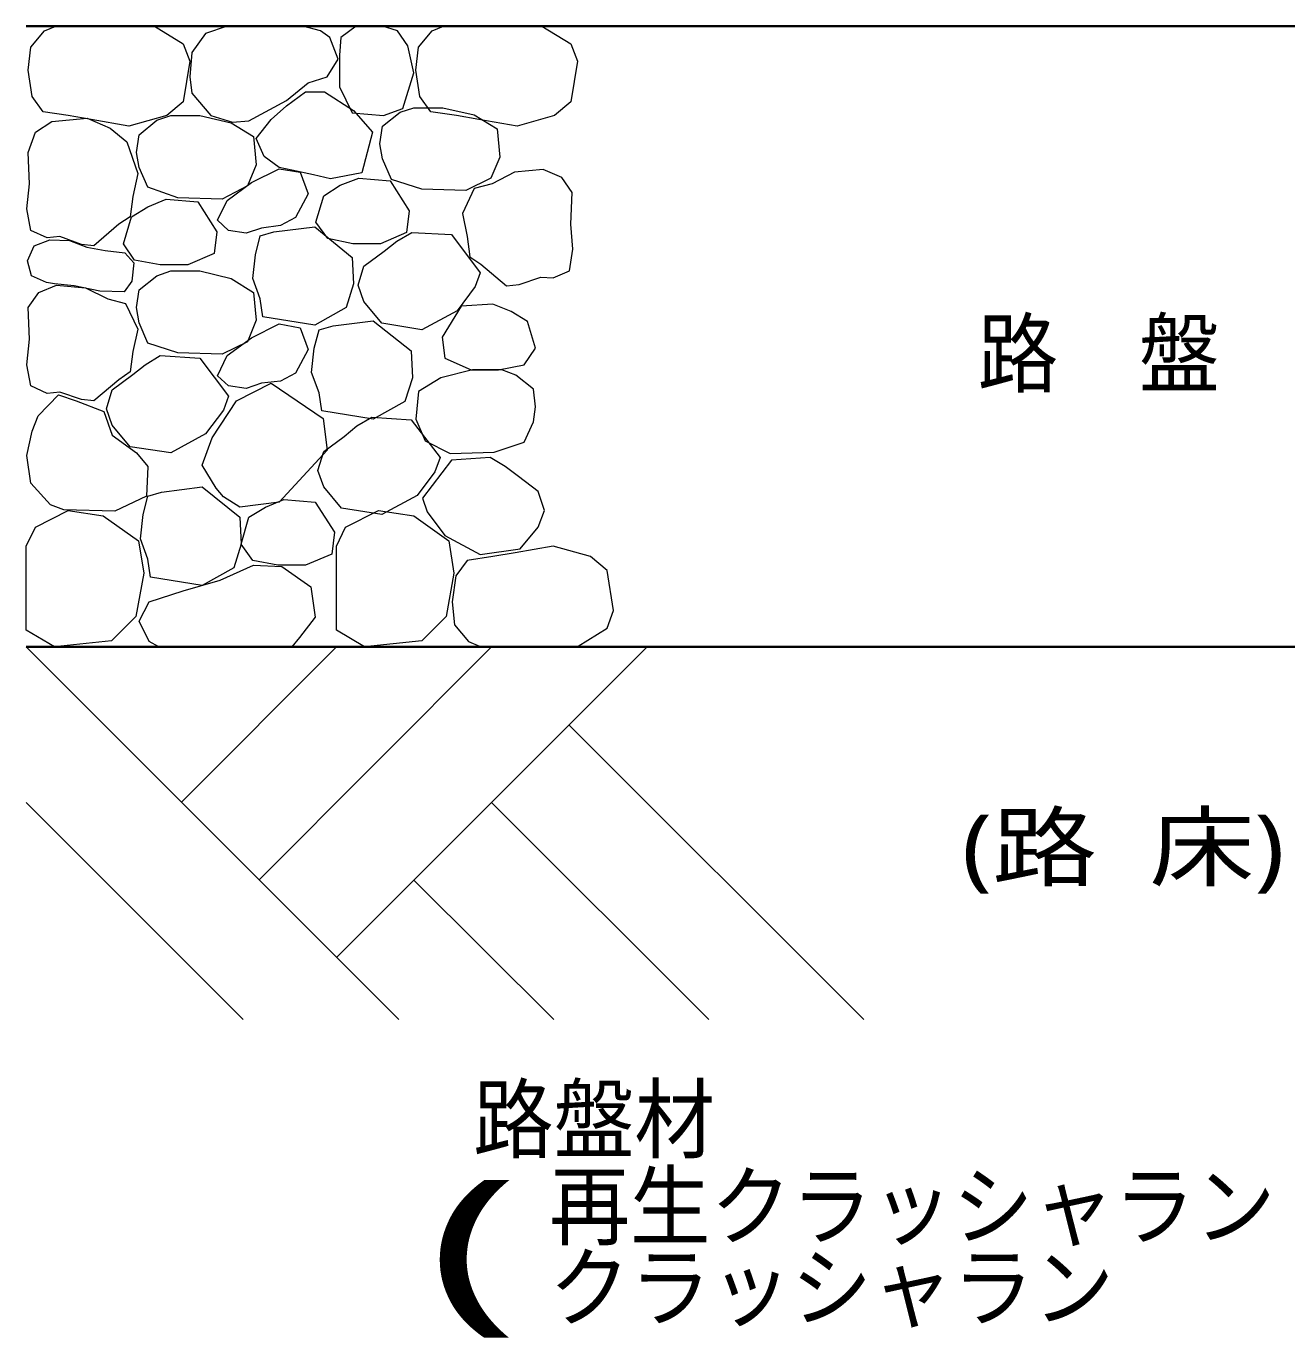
# Model space of a CAD drawing. Header units: millimetres. Extents: x 0 to 420, y 0 to 297.
# Drawn here: x 133.69 to 174.3, y 83.45 to 125.69 of the extents above; entities that cross this region are included whole.
import ezdxf
from ezdxf.enums import TextEntityAlignment as Align

# ---------------------------------------------------------------- set-up
doc = ezdxf.new("R2010")
doc.units = ezdxf.units.MM
doc.styles.add('kst32b', font='NotoSansJP-Variable.ttf')

msp = doc.modelspace()

# ---------------------------------------------------------------- linework, layer by layer
at = {"lineweight": 30}
for points in [[(204.682, 125.688), (133.689, 125.688)], [(204.682, 105.706), (133.689, 105.706)]]:
    msp.add_lwpolyline(points, dxfattribs=at)
at = {"lineweight": 13}
for points in [[(137.816, 125.688), (138.747, 125.116), (138.959, 124.566), (138.747, 123.254), (138.218, 122.809), (136.991, 122.47), (135.784, 122.682), (135.043, 122.809), (134.239, 122.936), (133.879, 123.423), (133.752, 124.269), (133.837, 125.01), (134.281, 125.539), (134.641, 125.688)], [(140.166, 125.688), (139.467, 125.455), (139.023, 124.841), (138.959, 124.058), (139.023, 123.529), (139.637, 122.809), (140.335, 122.597), (140.864, 122.64), (142.071, 123.296), (142.769, 123.867), (143.383, 124.058), (143.743, 124.629), (143.468, 125.328), (143.171, 125.539), (142.6, 125.688)], [(144.314, 125.688), (143.828, 125.328), (143.785, 124.756), (143.785, 123.74), (144.187, 122.894), (145.203, 122.809), (145.817, 123.042), (146.177, 124.185), (145.987, 125.053), (145.648, 125.539), (145.161, 125.688)], [(150.304, 125.688), (151.236, 125.116), (151.447, 124.566), (151.236, 123.254), (150.707, 122.809), (149.5, 122.47), (148.272, 122.682), (147.553, 122.809), (146.727, 122.936), (146.368, 123.423), (146.241, 124.269), (146.325, 125.01), (146.77, 125.539), (147.129, 125.688)], [(151.469, 105.727), (152.4, 106.299), (152.612, 106.871), (152.4, 108.162), (151.871, 108.606), (150.664, 108.945), (149.437, 108.733), (148.717, 108.606), (147.892, 108.479), (147.532, 107.992), (147.405, 107.146), (147.489, 106.405), (147.934, 105.876), (148.294, 105.727)], [(137.964, 105.706), (137.647, 105.876), (137.329, 106.532), (137.647, 107.146), (138.747, 107.505), (139.933, 107.844), (141.012, 108.331), (141.922, 108.289), (142.854, 107.632), (143.002, 106.659), (142.494, 106.003), (142.24, 105.706)], [(145.69, 93.705), (133.689, 105.706)], [(143.679, 105.706), (138.684, 100.69)], [(148.675, 105.706), (141.182, 98.192)], [(143.679, 95.695), (153.691, 105.706)], [(160.676, 93.705), (151.172, 103.187)], [(133.689, 100.69), (140.674, 93.705)], [(148.675, 100.69), (155.681, 93.705)], [(146.177, 98.192), (150.686, 93.705)]]:
    msp.add_lwpolyline(points, dxfattribs=at)
for points in [[(142.24, 121.052), (141.838, 121.137), (141.351, 121.497), (141.097, 122.068), (141.584, 122.682), (142.071, 123.126), (142.685, 123.571), (143.298, 123.571), (144.23, 122.978), (144.844, 122.28), (144.505, 120.967), (143.489, 120.777), (142.938, 120.904)], [(145.161, 121.412), (145.076, 121.899), (145.161, 122.47), (145.733, 122.915), (146.177, 123.063), (147.108, 123.063), (148.124, 122.83), (148.865, 122.386), (148.95, 121.475), (148.654, 120.798), (147.849, 120.396), (146.431, 120.438), (145.457, 120.756)], [(134.768, 118.914), (134.366, 118.872), (133.837, 119.105), (133.71, 119.803), (133.795, 120.608), (133.752, 121.624), (133.985, 122.28), (134.514, 122.618), (135.657, 122.724), (136.398, 122.407), (136.927, 121.962), (137.287, 120.946), (137.118, 120.205), (137.033, 119.549), (136.673, 119.317), (135.869, 118.618), (135.467, 118.66)], [(137.329, 121.137), (137.245, 121.624), (137.329, 122.195), (137.901, 122.661), (138.345, 122.809), (139.277, 122.809), (140.293, 122.576), (141.012, 122.132), (141.097, 121.221), (140.822, 120.544), (139.996, 120.121), (138.578, 120.163), (137.604, 120.502)], [(141.266, 119.189), (140.779, 119.02), (140.208, 119.105), (139.848, 119.443), (140.166, 120.079), (140.949, 120.65), (141.838, 121.094), (142.515, 120.989), (142.769, 120.29), (142.367, 119.528), (141.88, 119.274)], [(150.262, 117.602), (150.664, 117.581), (151.194, 117.814), (151.299, 118.512), (151.236, 119.317), (151.278, 120.333), (150.94, 120.819), (150.347, 121.073), (149.416, 120.989), (148.696, 120.608), (148.124, 120.459), (147.743, 119.655), (147.892, 118.914), (147.976, 118.258), (148.336, 118.025), (149.162, 117.327), (149.564, 117.369)], [(144.209, 118.681), (143.404, 118.851), (143.023, 119.38), (143.277, 120.227), (143.806, 120.565), (144.399, 120.798), (145.415, 120.713), (146.029, 119.74), (145.944, 119.041), (145.097, 118.681)], [(138.007, 118.004), (137.181, 118.152), (136.821, 118.681), (137.075, 119.549), (137.604, 119.867), (138.197, 120.121), (139.213, 120.036), (139.827, 119.062), (139.742, 118.364), (138.896, 118.004)], [(141.224, 116.904), (140.991, 117.56), (141.076, 118.322), (141.224, 118.935), (141.669, 119.062), (142.981, 119.232), (144.187, 118.237), (144.23, 117.39), (143.997, 116.628), (142.981, 116.057), (141.309, 116.332)], [(134.599, 117.39), (134.345, 117.433), (133.858, 117.644), (133.731, 118.131), (133.943, 118.618), (134.451, 118.808), (135.086, 118.787), (135.636, 118.576), (136.229, 118.47), (136.864, 118.385), (137.16, 118.068), (137.096, 117.475), (136.843, 117.136), (136.059, 117.158), (135.234, 117.327)], [(145.14, 116.12), (144.568, 116.819), (144.378, 117.348), (144.568, 117.962), (145.225, 118.449), (145.627, 118.766), (146.113, 119.041), (147.384, 118.978), (148.315, 117.75), (148.146, 117.306), (147.574, 116.522), (146.431, 115.909)], [(137.329, 116.141), (137.245, 116.628), (137.329, 117.2), (137.901, 117.644), (138.345, 117.814), (139.277, 117.814), (140.293, 117.56), (141.012, 117.115), (141.097, 116.226), (140.822, 115.528), (139.996, 115.125), (138.578, 115.168), (137.604, 115.485)], [(134.768, 113.898), (134.366, 113.855), (133.837, 114.109), (133.71, 114.787), (133.795, 115.612), (133.752, 116.628), (134.091, 117.115), (134.662, 117.348), (135.594, 117.263), (136.313, 116.904), (136.885, 116.755), (137.287, 115.93), (137.118, 115.21), (137.033, 114.554), (136.673, 114.3), (135.869, 113.623), (135.467, 113.665)], [(148.908, 114.618), (149.733, 114.787), (150.093, 115.316), (149.839, 116.184), (149.31, 116.501), (148.717, 116.734), (147.701, 116.671), (147.087, 115.676), (147.172, 114.998), (148.019, 114.618)], [(143.129, 113.877), (142.875, 114.533), (142.96, 115.316), (143.129, 115.909), (143.574, 116.036), (144.865, 116.205), (146.092, 115.231), (146.135, 114.363), (145.881, 113.602), (144.865, 113.03), (143.214, 113.305)], [(141.266, 114.194), (140.779, 114.025), (140.208, 114.109), (139.848, 114.427), (140.166, 115.083), (140.949, 115.655), (141.838, 116.099), (142.515, 115.972), (142.769, 115.274), (142.367, 114.512), (141.88, 114.258)], [(137.033, 112.141), (136.462, 112.839), (136.271, 113.369), (136.462, 113.982), (137.118, 114.469), (137.52, 114.787), (138.007, 115.083), (139.277, 114.998), (140.208, 113.771), (140.039, 113.326), (139.467, 112.564), (138.345, 111.95)], [(150.029, 112.945), (150.093, 113.432), (150.029, 114.004), (149.458, 114.448), (149.013, 114.618), (148.061, 114.618), (147.045, 114.363), (146.325, 113.919), (146.241, 113.03), (146.537, 112.331), (147.341, 111.929), (148.759, 111.972), (149.733, 112.289)], [(140.039, 110.532), (139.806, 110.807), (139.361, 111.548), (139.679, 112.437), (140.462, 113.623), (141.584, 114.194), (143.256, 113.051), (143.383, 112.035), (141.838, 110.363), (140.568, 110.194)], [(134.895, 110.109), (134.472, 110.278), (133.837, 110.977), (133.71, 111.866), (133.879, 112.649), (134.07, 113.136), (134.726, 113.813), (135.297, 113.623), (136.186, 113.284), (136.462, 112.522), (137.245, 111.95), (137.604, 111.506), (137.562, 110.554), (136.546, 110.067)], [(143.849, 110.172), (143.277, 110.85), (143.087, 111.379), (143.277, 111.993), (143.933, 112.48), (144.336, 112.818), (144.822, 113.093), (146.092, 113.009), (147.024, 111.802), (146.854, 111.337), (146.283, 110.575), (145.14, 109.961)], [(149.606, 108.86), (150.178, 109.559), (150.389, 110.088), (150.178, 110.702), (149.543, 111.188), (149.119, 111.506), (148.632, 111.802), (147.384, 111.718), (146.452, 110.49), (146.6, 110.046), (147.172, 109.284), (148.315, 108.67)], [(137.604, 108.521), (137.372, 109.178), (137.456, 109.961), (137.604, 110.554), (138.049, 110.68), (139.361, 110.85), (140.568, 109.876), (140.61, 109.008), (140.377, 108.246), (139.361, 107.675), (137.689, 107.95)], [(141.796, 108.331), (140.991, 108.479), (140.61, 109.008), (140.864, 109.876), (141.393, 110.194), (141.986, 110.448), (143.002, 110.363), (143.616, 109.389), (143.531, 108.691), (142.685, 108.331)], [(133.689, 108.945), (133.985, 109.559), (135.043, 110.088), (136.165, 109.918), (137.308, 109.114), (137.478, 108.077), (137.224, 106.68), (136.44, 105.897), (134.599, 105.706), (133.689, 106.236)], [(143.679, 108.945), (143.976, 109.559), (145.034, 110.088), (146.177, 109.918), (147.299, 109.114), (147.468, 108.077), (147.214, 106.68), (146.431, 105.897), (144.59, 105.706), (143.679, 106.236)]]:
    msp.add_lwpolyline(points, close=True, dxfattribs=at)

# ---------------------------------------------------------------- texts
at = {"style": 'kst32b'}
for s, height, p, p2 in [('路\u3000盤', 2.0791, (164.338, 114.109), (172.135, 114.109)), ('(路  床)', 2.0791, (163.83, 98.213), (174.226, 98.213)), ('路盤材', 2.0791, (148.082, 89.45), (155.879, 89.45)), ('再生クラッシャラン', 2.0791, (150.537, 86.656), (173.928, 86.656)), ('(          )', 4.15825, (146.621, 84.37), (177.808, 84.37)), ('クラッシャラン', 2.0791, (150.537, 84.032), (168.73, 84.032))]:
    msp.add_text(s, height=height, dxfattribs=at).set_placement(p, p2, align=Align.FIT)

doc.saveas('drawing.dxf')
